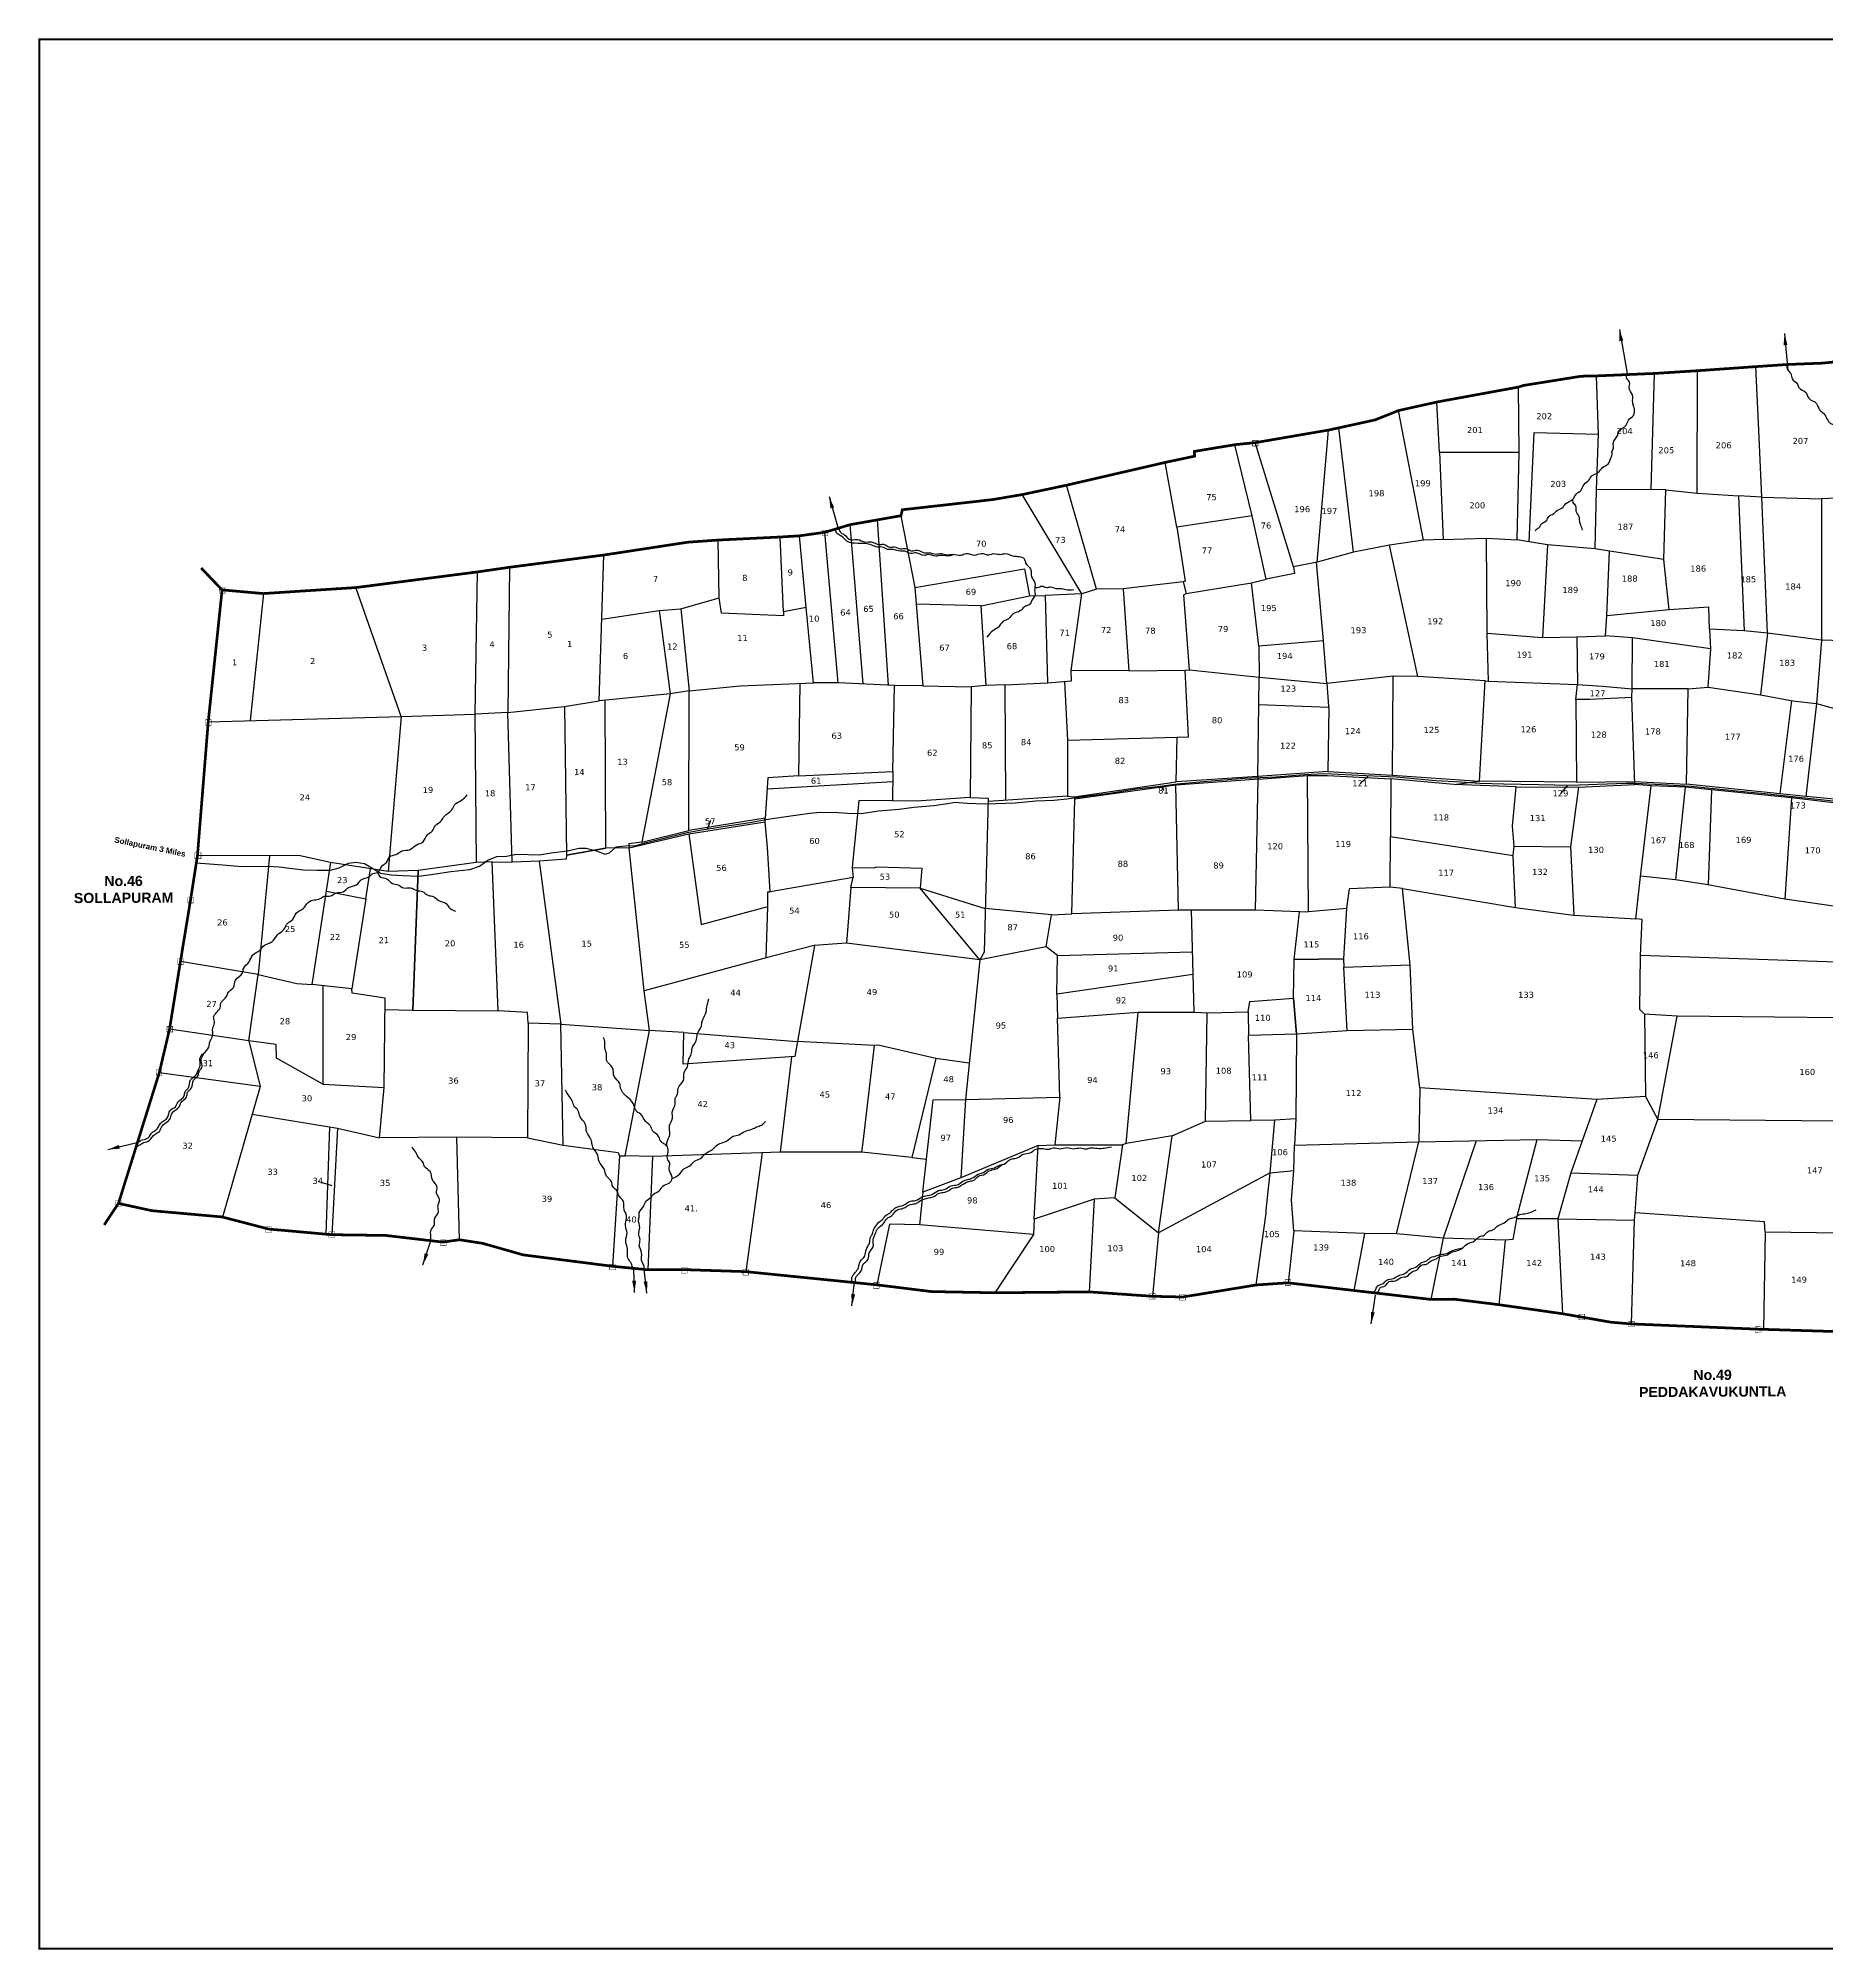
# Model space of a CAD drawing. Header units: inches. Extents: x 735322 to 750113, y 1636749 to 1642626.
# Drawn here: x 735322 to 740635, y 1636749 to 1642429 of the extents above; entities that cross this region are included whole.
import ezdxf
from ezdxf.enums import TextEntityAlignment as Align

# ---------------------------------------------------------------- set-up
doc = ezdxf.new("R2010")
doc.units = ezdxf.units.IN
doc.header["$MEASUREMENT"] = 0
doc.linetypes.add('ACAD_ISO02W100', pattern=[15, 12, -3])
for name, color, linetype in [('CART TRACK', 6, 'Continuous'), ('HILL', 247, 'Continuous'), ('PLOT', 7, 'Continuous'), ('PLOT NO', 7, 'Continuous'), ('STRUCTURE', 5, 'Continuous'), ('TANKS-STREAM', 4, 'Continuous'), ('VILLAGE BOUNDRY', 5, 'Continuous'), ('VILLAGE STONES', 240, 'Continuous')]:
    doc.layers.add(name, color=color, linetype=linetype)
doc.styles.get("Standard").update_dxf_attribs({"font": 'verdana_0.ttf'})
doc.dimstyles.get("Standard").update_dxf_attribs({"dimtxt": 0.18, "dimasz": 35, "dimexe": 0.18, "dimexo": 0.0625, "dimgap": 0.09, "dimtad": 0, "dimtih": 1, "dimtoh": 1, "dimdec": 4, "dimzin": 0, "dimdsep": 46, "dimtxsty": 'Standard', "dimcen": 0.0935, "dimadec": 0, "dimazin": 0, "dimtfac": 1, "dimtdec": 4, "dimtofl": 0, "dimtmove": 0, "dimatfit": 3, "dimfxl": 0, "dimtolj": 1, "dimtzin": 0, "dimarcsym": 0})

msp = doc.modelspace()

# ---------------------------------------------------------------- linework, layer by layer
at = {"layer": 'CART TRACK'}
msp.add_lwpolyline([(735791.2, 1639978.1), (735870.3, 1639972.8), (735926.8, 1639967.1), (736002.9, 1639968.9), (736037.4, 1639966.5), (736093.2, 1639959.6), (736109.1, 1639957.6), (736150.4, 1639956.5), (736190.1, 1639956.7), (736215.4, 1639963.9), (736242.9, 1639977.6), (736265.2, 1639980.4), (736290.9, 1639976.8), (736317.5, 1639960.6), (736338.8, 1639947.7), (736371.4, 1639943.1), (736404.8, 1639940.9), (736450.8, 1639939), (736489.1, 1639943.7), (736547.1, 1639952.4), (736603.6, 1639958.3), (736632, 1639969), (736657, 1639986.4), (736683.9, 1639996.9), (736712.5, 1639998.6), (736742.2, 1640003.8), (736809.5, 1640002.6), (736845.4, 1640008.6), (736894.2, 1640014.3), (736929, 1640021.8), (736949.8, 1640022.5), (736979.7, 1640013.9), (737005, 1640004.3), (737018.5, 1640007.8), (737038.7, 1640026.2), (737066.3, 1640028.7), (737096.9, 1640030.4), (737128.5, 1640038.7), (737229.4, 1640063.9), (737249.8, 1640068.4), (737293.1, 1640076.1), (737362.4, 1640087.8), (737435.2, 1640098.3), (737483.1, 1640107.1), (737536.8, 1640114.8), (737613.3, 1640125.8), (737644.3, 1640128.6), (737698.5, 1640128.3), (737739.9, 1640125.4), (737773.1, 1640126.5), (737817.7, 1640132.8), (737879, 1640138), (737922.3, 1640144.1), (737982.4, 1640149.2), (738022.6, 1640154.9), (738045.3, 1640159), (738081.5, 1640155.8), (738133, 1640154), (738166.7, 1640154.4), (738223.3, 1640156.8), (738284.8, 1640162.8), (738338.5, 1640164.7), (738376.9, 1640168.8), (738440.1, 1640177.7), (738504.1, 1640185.2), (738583.2, 1640198.1), (738646.1, 1640205.4), (738704.6, 1640213.3), (738806.2, 1640222.2), (738905.1, 1640229.6), (738997.9, 1640233.9), (739083, 1640241.4), (739143.9, 1640243.7), (739265.1, 1640238), (739355.2, 1640234.2), (739473, 1640223), (739548.1, 1640218.8), (739604.4, 1640215.1), (739674.5, 1640213.3), (739778.9, 1640211), (739872.2, 1640209.7), (739953.7, 1640212), (740039.1, 1640214.7), (740065.4, 1640215.2), (740162.7, 1640210.5), (740231.8, 1640206), (740366.4, 1640192.5), (740450.1, 1640184.3), (740578, 1640170.9), (740672.1, 1640160.9)], dxfattribs=at)
at = {"layer": 'PLOT'}
for points in [[(740054.4, 1638608.3), (740063.2, 1638916.5), (740065.2, 1638939.7), (740073.5, 1639049.9), (740132.8, 1639216.1), (740190.7, 1639522.6), (740092.8, 1639528.9), (740079.2, 1639542.2), (740081.4, 1639703.4), (740085.9, 1639810.1), (740067.1, 1639812.4), (740081.3, 1639938.2), (740113.3, 1640207.3), (740064.3, 1640210.8), (740055.5, 1640470), (740056.5, 1640495.2), (740057.2, 1640646.8), (739977.4, 1640652.5), (739981.1, 1640712.6), (739988.9, 1640904.2), (739946.8, 1640911.1), (739951, 1641086.8), (739957, 1641252.1), (739950.8, 1641425.3)], [(740113.3, 1641088.1), (740122.7, 1641432.6)], [(740249.9, 1641077.2), (740250.5, 1641440.8)], [(740442.2, 1641065.3), (740432.8, 1641263.6), (740423.5, 1641452.8)], [(739750.8, 1640932.7), (739715.4, 1640938.4), (739720.5, 1641197.9), (739719.1, 1641392.2)], [(739495.3, 1640939.5), (739436.3, 1640937.7), (739362.7, 1641322.4)], [(739720.5, 1641197.9), (739484.4, 1641197.9), (739476.3, 1641347.7)], [(739228.3, 1640901.8), (739120.4, 1640871.7), (739154.1, 1641264.3)], [(739436.3, 1640937.7), (739335.7, 1640922.4), (739228.3, 1640901.8), (739184.9, 1641270.9)], [(739946.8, 1640911.1), (739805.4, 1640923.2), (739750.8, 1640932.7), (739765, 1641257.3), (739957, 1641252.1)], [(739050.9, 1640857.7), (739053.3, 1640837.8), (738969.3, 1640821.6), (738928.2, 1641009.1), (738875.8, 1641220.8)], [(739120.4, 1640871.7), (739050.9, 1640857.7), (738936.4, 1641227)], [(739484.4, 1641197.9), (739495.3, 1640939.5), (739624.3, 1640942.8), (739715.4, 1640938.4)], [(738928.2, 1641009.1), (738704.1, 1640976.3), (738669, 1641168.2)], [(738465.1, 1640791.5), (738421.7, 1640778.1), (738244.3, 1641072.6)], [(738722.8, 1640813.8), (738544.8, 1640793), (738465.1, 1640791.5), (738376.7, 1641100.6)], [(740150.5, 1640879.6), (740156.3, 1641086.6), (740114.4, 1641088.1), (739951, 1641086.8)], [(740156.3, 1641086.6), (740249.9, 1641077.2), (740372.9, 1641068.9), (740389.6, 1640667.4)], [(740459.1, 1640660.4), (740442.2, 1641065.3), (740372.9, 1641068.9)], [(740442.2, 1641065.3), (740619.4, 1641060.1), (740619, 1640640.5)], [(740817.3, 1640634.6), (740823, 1640844), (740814.3, 1640848), (740816.9, 1641068.9), (740619.4, 1641060.1)], [(737884.5, 1641010), (737925.9, 1640796.3), (737949.5, 1640504.5), (738093.4, 1640501.7), (738090.5, 1640172.9), (738143.8, 1640170.3), (738131.5, 1639713.3), (738119, 1639690.5), (738076.5, 1639275.1), (738061.9, 1639042.5), (737949.1, 1638999.8), (737939.5, 1638902.6), (737850.5, 1638904.8), (737812.9, 1638724.5)], [(737698, 1640513.2), (737658.5, 1640960.7)], [(737772, 1640509.9), (737733.8, 1640983.4)], [(737847.5, 1640506.5), (737814.9, 1640997.6)], [(738704.1, 1640976.3), (738728.6, 1640815.7), (738722.8, 1640813.8), (738732, 1640778.8), (738926, 1640810.3), (738969.3, 1640821.6)], [(737166.1, 1640728.1), (737231, 1640732.7), (737344.9, 1640766), (737341, 1640937.5)], [(737535.2, 1640724.4), (737526.1, 1640946.6)], [(737602.9, 1640737), (737583.5, 1640950.2)], [(739619.8, 1640518.9), (739420.2, 1640531.9), (739335.7, 1640922.4)], [(739626.2, 1640660.9), (739624.3, 1640942.8)], [(739805.4, 1640923.2), (739789.9, 1640647.7), (739892.3, 1640650.4), (739977.4, 1640652.5)], [(740166.8, 1640730.7), (740150.5, 1640879.6), (739988.9, 1640904.2)], [(736400.2, 1640413.2), (736619.6, 1640420.3), (736626.7, 1640842.9)], [(736721.7, 1640856.7), (736716.8, 1640425.5), (736619.6, 1640420.3)], [(736716.8, 1640425.5), (736884.3, 1640442.7), (736988.1, 1640459.7), (737001.9, 1640893.1)], [(737925.9, 1640796.3), (738251.4, 1640851.8), (738266.2, 1640771.7)], [(739420.2, 1640531.9), (739346.2, 1640533.2), (739149.6, 1640510.9), (739140.1, 1640637.8), (739119.3, 1640871.4)], [(735826.6, 1640397.5), (736400.2, 1640413.2), (736265.4, 1640796.4)], [(738544.8, 1640793), (738560.9, 1640549.3), (738728.5, 1640551.3)], [(739140.1, 1640637.8), (738947.8, 1640621.9), (738926, 1640810.3)], [(735990.5, 1640778.6), (735951.3, 1640400.9)], [(736995.8, 1640702.9), (737166.1, 1640728.1), (737198.7, 1640481.1), (736988.1, 1640459.7)], [(737231, 1640732.7), (737255.3, 1640489.4), (737198.7, 1640481.1)], [(737255.3, 1640489.4), (737406.8, 1640504.4), (737624.7, 1640513.1), (737602.9, 1640737.2), (737535.2, 1640724.4), (737535.7, 1640712.6), (737351.5, 1640720.1), (737344.9, 1640766)], [(738122.4, 1640742.1), (737929.9, 1640746.6)], [(738137.6, 1640505.1), (738122.4, 1640742.1), (738266.2, 1640771.7), (738312.4, 1640773.3)], [(738421.7, 1640778.1), (738312.4, 1640773.3), (738319.8, 1640513.3), (738391.1, 1640519), (738390, 1640549.5)], [(738560.9, 1640549.3), (738390, 1640549.5), (738421.7, 1640778.1)], [(738741.5, 1640551.6), (738724.8, 1640774.8), (738732, 1640778.8)], [(740285.9, 1640672.7), (740284.4, 1640738.5), (740166.8, 1640730.7), (739981.1, 1640712.6)], [(740459.1, 1640660.4), (740389.6, 1640667.4), (740285.9, 1640672.7), (740289.2, 1640613.9), (740281.7, 1640500.2)], [(738947.8, 1640621.9), (738948.4, 1640530.6), (739149.6, 1640510.9), (739154.3, 1640443.8), (739155.5, 1640439.5), (739152.5, 1640249.8), (739344.2, 1640239.4), (739346.2, 1640533.2)], [(739630.1, 1640518.3), (739626.2, 1640660.9), (739789.9, 1640647.7)], [(739892.3, 1640650.4), (739894.2, 1640508.8), (739968, 1640503.8), (740056.5, 1640495.2)], [(740289.2, 1640613.9), (740057.2, 1640646.8)], [(740619, 1640640.5), (740459.1, 1640660.4), (740437.8, 1640477.4)], [(740807.2, 1640634), (740619, 1640640.5), (740603.9, 1640451.8)], [(737583.8, 1640511.5), (737580.1, 1640236.8), (737489.4, 1640231.2), (737480.6, 1640111.5), (737254.7, 1640074.1)], [(737860.7, 1640249.8), (737865.7, 1640505.7), (737698, 1640513.2), (737624.7, 1640513.1)], [(737949.5, 1640504.5), (737865.7, 1640505.7)], [(738196.2, 1640164.2), (738193.6, 1640507), (738136.7, 1640505.1), (738093.4, 1640501.7)], [(738193.6, 1640507), (738319.8, 1640513.3)], [(738370.5, 1640517.4), (738378.9, 1640342.7), (738704.9, 1640351.6)], [(738945, 1640234.6), (738701.8, 1640218.8), (738704.9, 1640351.6), (738736.7, 1640352.5), (738738.6, 1640352.5), (738728.5, 1640551.3), (738741.5, 1640551.6), (738948.4, 1640530.6)], [(738947.1, 1640449), (738948.4, 1640530.6)], [(739891, 1640218.4), (739603.2, 1640221.3), (739619.8, 1640518.9), (739630.1, 1640518.3), (739894.2, 1640508.8)], [(740055.5, 1640470), (739930.4, 1640463.3), (739889.6, 1640463.3), (739894.2, 1640508.8)], [(740223.3, 1640495.6), (740282.5, 1640500.2), (740437.8, 1640477.4), (740533.9, 1640460.1), (740603.9, 1640451.8), (740572.6, 1640176), (740496.7, 1640183.8), (740530.8, 1640460.6)], [(736885, 1640442.8), (736891, 1640000.9), (736889.6, 1639989.7), (736809.6, 1639983.1), (736729.4, 1639980.6)], [(737007.9, 1640021.7), (737007.9, 1640021.7), (737005.6, 1640461.5)], [(737198.7, 1640481.1), (737114.8, 1640040), (737076.4, 1640034.6), (737077.4, 1640023)], [(737114.8, 1640040), (737254.7, 1640074.1), (737255.3, 1640489.4)], [(738945, 1640234.6), (738947.1, 1640449), (739155.1, 1640440.9)], [(739889.6, 1640463.3), (739891, 1640218.4), (740064, 1640220)], [(740064, 1640220), (740217.8, 1640211.8), (740223.3, 1640495.6), (740056.5, 1640495.2)], [(740603.9, 1640451.8), (740792.6, 1640399.8), (741116.1, 1640445.1), (741200.5, 1640452.2), (741194.2, 1640281), (741258.1, 1640243.2), (741235.6, 1640186), (741114.5, 1640178.2), (740883.2, 1640147.3), (740783, 1640155.3), (740572.6, 1640176)], [(736400.2, 1640413.2), (736360.9, 1639952.4), (736189.9, 1639979.8), (736099.3, 1639999.4), (735794.6, 1640000)], [(736618.9, 1640420.3), (736622.6, 1639979.7), (736450.5, 1639955.8), (736360.9, 1639952.4)], [(736669.9, 1639981.6), (736729.4, 1639980.6), (736716.8, 1640425.5)], [(738378.9, 1640342.7), (738378.9, 1640176.4), (738398.9, 1640174.9), (738701.8, 1640218.8)], [(737487, 1640198.8), (737860.1, 1640220.1)], [(737580.1, 1640236.8), (737860.7, 1640249.8), (737858.9, 1640162.3), (737759.1, 1640164), (737739.6, 1639964.8), (737742.9, 1639935.3), (737496.3, 1639892.7)], [(738947.3, 1640227.2), (738701, 1640209), (738400.5, 1640167.6), (738398.9, 1640174.9)], [(739068.6, 1639832.5), (738937.4, 1639838.2), (738946, 1640227.1)], [(739152.5, 1640249.8), (738945, 1640234.6), (738946, 1640227.1), (739091.7, 1640237.5)], [(739095.1, 1639833.5), (739091.7, 1640237.5), (739152, 1640238.2), (739339.8, 1640227.7)], [(739527, 1640210.9), (739339.8, 1640227.7), (739339, 1640056.5), (739703.3, 1640000.1)], [(739344.2, 1640239.4), (739603.2, 1640221.3)], [(739712.5, 1640204.1), (739527, 1640210.9), (739603.2, 1640221.3)], [(738090.5, 1640172.9), (737930.7, 1640161.7), (737858.9, 1640162.3)], [(738378.9, 1640176.4), (738143.6, 1640160.7)], [(738708.5, 1639838.1), (738392.5, 1639826.9), (738400.5, 1640167.6)], [(738937.4, 1639838.2), (738708.5, 1639838.1), (738701, 1640209)], [(739706.3, 1640028), (739701.1, 1640087.8), (739712.5, 1640204.1), (739897, 1640202.8)], [(739897, 1640202.8), (739873.9, 1640026), (739883.4, 1639823.4), (740067.1, 1639812.4)], [(739897, 1640202.8), (740064.3, 1640210.8)], [(740214.2, 1640203), (740113.3, 1640207.3)], [(740292.4, 1640195.1), (740214.2, 1640203), (740184.9, 1639927.5)], [(740496.7, 1640183.8), (740217.8, 1640211.8)], [(740529.9, 1640171.3), (740292.4, 1640195.1), (740282.5, 1639913)], [(740697.4, 1640152.2), (740529.9, 1640171.3), (740509.8, 1639870.4)], [(737077.4, 1640023), (737254.5, 1640064.6), (737481.2, 1640100.2), (737480.6, 1640111.5)], [(737254.5, 1640064.6), (737290.9, 1639795.7), (737488.5, 1639848.4), (737489, 1639892), (737496.3, 1639892.7), (737487.7, 1640023.8), (737481.2, 1640100.2)], [(739374.6, 1639901.9), (739338, 1639905.9), (739339, 1640056.5)], [(736008.4, 1639999.6), (735974.8, 1639646.5), (735744, 1639684.8)], [(736874.2, 1639499), (736874.2, 1639499), (737137.1, 1639480), (737121.2, 1639598), (737077.4, 1640023), (737006.6, 1640021.7), (736891, 1640000.9)], [(736891, 1640000.9), (737007.9, 1640021.7)], [(739710.5, 1639846.1), (739703.3, 1640000.1), (739706.3, 1640028), (739873.9, 1640026)], [(735974.8, 1639646.5), (736089.9, 1639619.8), (736135.7, 1639616.5), (736190.8, 1639979.6)], [(736177.8, 1639894.1), (736294.4, 1639871.3), (736308.7, 1639960.7)], [(736351.6, 1639542.6), (736434.4, 1639540.4), (736450.5, 1639955.8)], [(736450.5, 1639955.8), (736434.4, 1639540.4), (736687.7, 1639538.3), (736669.9, 1639981.8), (736622.6, 1639979.7)], [(736809.6, 1639983.1), (736874.2, 1639499), (736776.7, 1639501.6), (736774.8, 1639533.7), (736687.7, 1639538.3)], [(737739.6, 1639964.8), (737804.1, 1639963.9), (737812.6, 1639966.4), (737946.1, 1639962.3), (737941.1, 1639902.8), (737736, 1639904.7), (737736, 1639904.7), (737742.8, 1639936.2)], [(741017.9, 1639825.4), (740847.6, 1639828.5), (740689.1, 1639844.3), (740509.8, 1639870.4), (740281.2, 1639913.3), (740184.9, 1639927.5), (740081.4, 1639939.2)], [(737736, 1639904.7), (737722.8, 1639739.9), (737626.8, 1639732.7), (737484.4, 1639696), (737488.5, 1639848.4)], [(738119, 1639690.5), (737941.1, 1639902.8), (738135, 1639842.9)], [(739338, 1639905.9), (739215.6, 1639901.5), (739207.9, 1639843.3), (739198.6, 1639692.9), (739200.5, 1639668.2), (739397.5, 1639675.1)], [(739426.2, 1639310.2), (739405.4, 1639483.4), (739397.5, 1639675.1), (739374.6, 1639901.9), (739710, 1639846.2), (739882.6, 1639823.2), (739883.4, 1639823.4)], [(736294.4, 1639871.3), (736252.9, 1639603.7), (736135.7, 1639616.5)], [(738331.3, 1639823.5), (738135, 1639842.9)], [(738349.1, 1639703), (738316.1, 1639729.3), (738331.3, 1639823.5), (738392.5, 1639826.9)], [(738746.1, 1639838.1), (738754.2, 1639535.1), (738797.6, 1639532.9), (738916.2, 1639535.4), (738920.9, 1639566.9), (739050.7, 1639576.8)], [(739198.6, 1639692.9), (739053, 1639690.9), (739068.6, 1639832.5), (739095.1, 1639833.5), (739209.1, 1639843.7)], [(737627.9, 1639732.8), (737568.7, 1639402.6), (737237.6, 1639380.6), (737239.5, 1639474.6), (737576.6, 1639447.1)], [(738119, 1639690.5), (737722.8, 1639739.9)], [(738316.1, 1639729.3), (738119, 1639690.5)], [(738347.5, 1639588.1), (738349.1, 1639703), (738749.5, 1639713.7)], [(741266.1, 1639660.7), (740897.6, 1639675.2), (740081.4, 1639703.4)], [(736166.7, 1639613.1), (736167.5, 1639320.8), (736029.9, 1639398.3), (736028.7, 1639439.1), (735947.2, 1639450), (735974.8, 1639646.5)], [(737484.4, 1639696), (737121.2, 1639598)], [(738751.2, 1639647), (738347.5, 1639588.1), (738349.2, 1639516.6), (738588.7, 1639534.5)], [(739209.8, 1639479.1), (739059.4, 1639469.4), (739050.7, 1639576.8), (739053, 1639690.9), (739198.6, 1639692.9)], [(739405.4, 1639483.4), (739209.8, 1639479.1), (739200.5, 1639668.2)], [(736167.5, 1639320.8), (736349.7, 1639311.1), (736351.8, 1639575.9), (736254.1, 1639590.7), (736252.9, 1639603.7)], [(738553.3, 1639144.1), (738588.7, 1639534.5), (738754.2, 1639535.1)], [(738789.4, 1639211), (738794.3, 1639533.1)], [(739050.7, 1639576.8), (739059.4, 1639469.4), (738917.9, 1639465.8), (738916.5, 1639535.4)], [(735947.2, 1639450), (735711.7, 1639484.4)], [(736776.7, 1639501.6), (736774.8, 1639161), (736564.2, 1639162.9), (736335.3, 1639161.7)], [(736881.1, 1639139.6), (736874.2, 1639499)], [(737048.4, 1639106.7), (737064.7, 1639108.2), (737137.1, 1639480)], [(737239.5, 1639474.6), (737137.1, 1639480)], [(738076.5, 1639275.1), (738356.9, 1639281.7), (738349.2, 1639516.6)], [(740092.8, 1639528.9), (740096.4, 1639284), (740132.8, 1639216.1)], [(741114.3, 1639234.7), (740964.1, 1639514.8), (740190.7, 1639522.6)], [(735947.2, 1639450), (735981.1, 1639313.6), (735681.2, 1639354.9)], [(738087.5, 1639383.1), (737987.8, 1639397), (737816.4, 1639436.6), (737806.1, 1639436), (737576.6, 1639447.1)], [(737916.4, 1639102.7), (737768.3, 1639118.7), (737772.1, 1639148.5), (737806.1, 1639436)], [(739057.6, 1639217.7), (738995, 1639213.4), (738923.6, 1639212.9), (738917, 1639465.7), (738917.9, 1639465.8)], [(739059.4, 1639469.4), (739057.6, 1639217.7), (739053.8, 1639139.8)], [(737768.3, 1639118.7), (737526.6, 1639118.6), (737560, 1639402)], [(737987.8, 1639397), (737916.4, 1639102.7), (737960, 1639097.5), (737979.8, 1639273.9), (738076.5, 1639275.1)], [(735981.1, 1639313.6), (735868.5, 1638926)], [(736210.8, 1639189.9), (736335.3, 1639161.7), (736349.7, 1639311.1)], [(739951.8, 1639275.6), (739426.2, 1639310.2), (739423.3, 1639149.3), (739774.5, 1639156.5)], [(738356.9, 1639281.7), (738342, 1639140.2)], [(740096.4, 1639284), (739951.8, 1639275.6), (739874.4, 1639057.3), (740073.5, 1639049.9)], [(735957.1, 1639231.2), (736187.2, 1639194.4), (736176, 1638876)], [(736187.2, 1639194.4), (736210.8, 1639189.9), (736193.3, 1638873.5)], [(738649.7, 1638879.1), (738689.8, 1639167.2), (738789.4, 1639211), (738923.6, 1639212.9)], [(738981.1, 1639057.1), (738995, 1639213.4)], [(741114.3, 1639234.7), (740897.1, 1639245.3), (740666.7, 1639210.8), (740132.8, 1639216.1)], [(736564.2, 1639162.9), (736572.3, 1638858.5)], [(736774.8, 1639161), (736881.1, 1639139.6), (737044, 1639117.4), (737048.4, 1639106.7), (737028, 1638779.6)], [(738292.3, 1639138.2), (738061.9, 1639042.5)], [(738280.5, 1638919.8), (738292.3, 1639138.2), (738342, 1639140.2), (738542.4, 1639140.3)], [(738689.8, 1639167.2), (738553.3, 1639144.1), (738542.4, 1639140.3), (738519.9, 1638983.4), (738649.7, 1638879.1)], [(739051.3, 1638885.1), (739044.6, 1638976.7), (739051.6, 1639064.7), (739053.8, 1639139.8), (739423.3, 1639149.3)], [(739593.4, 1639152.8), (739494.9, 1638863.2), (739356.5, 1638876.3), (739423.3, 1639149.3)], [(739712.8, 1638921.1), (739774.5, 1639156.5), (739908.1, 1639152.4)], [(737526.6, 1639118.6), (737146.9, 1639106.2), (737064.7, 1639108.2), (737048.4, 1639106.7)], [(737133.6, 1638769.2), (737147.8, 1639106.2)], [(737471.8, 1639116.8), (737423.3, 1638763.7)], [(737949.1, 1638999.8), (737960.7, 1639097.4)], [(738981.1, 1639057.1), (738649.7, 1638879.1), (738631.5, 1638690.5)], [(738939.7, 1638724.1), (738969.8, 1638937.6), (738969.1, 1638946.8), (738981.1, 1639057.1), (739051.6, 1639064.7)], [(739874.4, 1639057.3), (739835.9, 1638920.9), (740063.2, 1638916.5)], [(738458.4, 1638979.5), (738280.5, 1638919.8), (738278, 1638874.5), (738163.6, 1638700.9)], [(738519.9, 1638983.4), (738458.4, 1638979.5), (738443.7, 1638703.6)], [(739835.9, 1638920.9), (739712.8, 1638921.1), (739702.1, 1638858.9), (739679.6, 1638857), (739660.5, 1638665.5)], [(739835.9, 1638920.9), (739849.3, 1638638.7)], [(740451.7, 1638880.7), (740449.4, 1638912.1), (740065.1, 1638938.6)], [(738278, 1638874.5), (737939.5, 1638902.6)], [(739261.7, 1638877.2), (739051.3, 1638885.1), (739034.4, 1638730.5)], [(739356.5, 1638876.3), (739261.7, 1638877.2), (739229.8, 1638707.7)], [(739679.6, 1638857), (739494.9, 1638863.2), (739458.3, 1638681.2)], [(740995.7, 1638843.7), (740680.7, 1638867.8), (740680.9, 1638878), (740451.7, 1638880.7), (740446.5, 1638592.2)]]:
    msp.add_lwpolyline(points, dxfattribs=at)
at = {"layer": 'PLOT NO'}
for points in [[(739271.5, 1640234.6), (739248.2, 1640214.1)], [(738660.2, 1640208.4), (738664.8, 1640193.5)], [(739863.5, 1640207.1), (739843.8, 1640184.8)], [(737318.7, 1640103.9), (737308.6, 1640077.6)], [(736152.4, 1639032.2), (736193.6, 1639020.1)]]:
    msp.add_lwpolyline(points, dxfattribs=at)
at = {"layer": 'STRUCTURE', "color": 5, "const_width": 5.82}
msp.add_lwpolyline([(735324.5, 1642425.8), (750031.3, 1642425.8), (750031.3, 1636751.6), (735324.5, 1636751.6)], close=True, dxfattribs=at)
at = {"layer": 'TANKS-STREAM'}
for points in [[(739768.4, 1640965.4), (739775.4, 1640971.5), (739779.6, 1640974.2), (739787.9, 1640986.8), (739801.7, 1640995.2), (739808.8, 1641007.8), (739823.9, 1641016.2), (739831.2, 1641023.7), (739848.1, 1641032.5), (739859.3, 1641045.7), (739879.9, 1641058.7), (739891.3, 1641075), (739904.9, 1641085.7), (739913.6, 1641102.7), (739928.5, 1641116.3), (739937.3, 1641129.1), (739954.8, 1641137.8), (739968.7, 1641153.2), (739985.5, 1641163.5), (739994.3, 1641184.2), (739997.3, 1641191.8), (739996.7, 1641199.1), (740001, 1641211), (740000.6, 1641224.7), (740013.6, 1641249.6), (740016.2, 1641261.3), (740039.2, 1641279.3), (740045.6, 1641293.8), (740060.2, 1641307.8), (740063.1, 1641328), (740058.1, 1641347), (740057.3, 1641368.6), (740047.5, 1641390), (740048.9, 1641405.8), (740041, 1641417.6), (740038.8, 1641429.2)], [(740516.2, 1641459.6), (740516.9, 1641446.9), (740527.5, 1641432), (740531.9, 1641416.8), (740547.7, 1641400.9), (740552.5, 1641389.4), (740571.6, 1641377.3), (740581.6, 1641359), (740603.8, 1641343.7), (740613.3, 1641324.9), (740625.3, 1641314.2), (740646.1, 1641284.3), (740657.9, 1641279.1), (740670.8, 1641270.2), (740693.3, 1641270.2), (740720.2, 1641265.7), (740740.7, 1641270.7), (740761.8, 1641265.4), (740782.3, 1641273.3), (740800.2, 1641272.7), (740816.9, 1641272.2), (740838.7, 1641261.5), (740848.3, 1641238.2), (740862.3, 1641224), (740870.5, 1641201.2), (740877.8, 1641190.2), (740868.2, 1641164.7), (740869.4, 1641144), (740864.8, 1641132.9), (740863.5, 1641123.7), (740861, 1641114.4), (740857.5, 1641104.8)], [(739879.4, 1641058.3), (739880, 1641050.5), (739888, 1641039.3), (739889.5, 1641023), (739897.9, 1641008), (739899.8, 1640993.1), (739903.2, 1640982.5), (739907.9, 1640966.9)], [(738041.7, 1640895), (738030.5, 1640890.5), (738002, 1640892.1), (737988.3, 1640889.8), (737964, 1640894.3), (737953.4, 1640892.1), (737929.4, 1640899.4), (737913.6, 1640898), (737896.1, 1640904.1), (737883, 1640904.1), (737861.2, 1640909.6), (737844.6, 1640909.6), (737828.3, 1640916.6), (737813.5, 1640916.8), (737798.4, 1640922.1), (737756, 1640927.8), (737724.9, 1640933.6), (737713, 1640944.8), (737698.5, 1640954.2), (737692.9, 1640959.5), (737689.7, 1640970.1)], [(737699.6, 1640973.1), (737706.6, 1640958.9), (737717.1, 1640953.5), (737730.3, 1640940), (737755.2, 1640939.2), (737777.4, 1640931.8), (737796.1, 1640932.3), (737819.8, 1640924.4), (737832.1, 1640925), (737853.1, 1640916.1), (737864.1, 1640917.3), (737882.7, 1640911.7), (737898.7, 1640912.5), (737916.2, 1640905.6), (737933.2, 1640907.8), (737951.3, 1640900.5), (737967.1, 1640900), (737988.7, 1640896.1), (738005, 1640897.6), (738020.7, 1640894), (738038.2, 1640895.3), (738063.1, 1640892.9), (738077.8, 1640897.9), (738103.3, 1640892.9), (738122.9, 1640897.8), (738145.5, 1640893.5), (738160.5, 1640897.2), (738181.2, 1640895), (738192.8, 1640897.6), (738219.8, 1640889.9), (738235.7, 1640888.8), (738251.9, 1640879.9), (738254.9, 1640868.7), (738269.4, 1640851.4), (738272.7, 1640828.2), (738281.9, 1640810.8), (738281.6, 1640787.6), (738282.1, 1640772.3), (738274, 1640760.2), (738268.9, 1640748.2), (738250, 1640738.4), (738238.9, 1640727), (738218.4, 1640719.1), (738203.8, 1640703.5), (738187.5, 1640695.5), (738173.8, 1640678.7), (738157.9, 1640668.5), (738139.6, 1640648.7)], [(738282.2, 1640798.1), (738290.3, 1640796.3), (738303.4, 1640800.9), (738316.5, 1640796.4), (738328.9, 1640798.4), (738345.3, 1640793.7), (738359, 1640793.9), (738373.1, 1640790.3), (738397.7, 1640790.3)], [(735617, 1639146.7), (735631.6, 1639155.6), (735647.7, 1639160.9), (735661, 1639178.4), (735672, 1639184.7), (735684.5, 1639204), (735705.9, 1639222), (735713.1, 1639242.4), (735728.9, 1639253.6), (735737.9, 1639269), (735755.2, 1639286.2), (735758.1, 1639298.3), (735768.4, 1639310.5), (735774.1, 1639333.2), (735792.2, 1639349.9), (735795.9, 1639359.8), (735802.9, 1639375.9), (735801.7, 1639397.3), (735812.5, 1639411.8), (735828.3, 1639431), (735832, 1639448.1), (735839.7, 1639465.1), (735840.1, 1639486.7), (735845.3, 1639502.6), (735842.7, 1639519.5), (735861.7, 1639547.8), (735865.4, 1639564.2), (735880.7, 1639580.9), (735886.4, 1639593.8), (735901.2, 1639607.8), (735907.9, 1639630), (735928.2, 1639651.8), (735931.9, 1639665.9), (735947.9, 1639684.1), (735957.9, 1639704.1), (735980.8, 1639719.1), (735989.8, 1639730.9), (736016.7, 1639744.4), (736032, 1639764.4), (736050.5, 1639778.9), (736062.8, 1639799.4), (736077.1, 1639809.3), (736088.3, 1639828.5), (736109.9, 1639844), (736119.7, 1639856.6), (736136.8, 1639868), (736154.7, 1639870.1), (736171.2, 1639879), (736190.4, 1639879.9), (736205.5, 1639888.8), (736227.6, 1639892.2), (736242.9, 1639905.1), (736267.1, 1639913.3), (736280.9, 1639927.5), (736305.3, 1639937.7), (736313, 1639944.5), (736329.1, 1639950.2), (736335.9, 1639956.2), (736342.9, 1639969.6), (736354.9, 1639978.5), (736364.4, 1639996.5), (736385.1, 1640003.6), (736401.9, 1640013.8), (736424.6, 1640017.4), (736443.9, 1640031.1), (736465, 1640040.8), (736477.5, 1640061.8), (736492.1, 1640073), (736501.8, 1640089.6), (736519.4, 1640103.9), (736528.1, 1640117.3), (736549.5, 1640134.7), (736558.2, 1640150.4), (736578.3, 1640164.1), (736596.3, 1640180.1)], [(736329, 1639950.1), (736339, 1639936.1), (736356.7, 1639931.2), (736373.9, 1639917.4), (736391.1, 1639912.9), (736407.2, 1639903.9), (736427.1, 1639904.3), (736446.8, 1639896.1), (736462.5, 1639893.4), (736479.9, 1639881.9), (736495.3, 1639878.4), (736509.5, 1639867.2), (736533, 1639857.2), (736541.1, 1639847.2), (736561.6, 1639834.7)], [(737189.8, 1639135.5), (737189.3, 1639146.9), (737197.5, 1639170.4), (737197.1, 1639197.8), (737205.6, 1639219.3), (737205, 1639237.7), (737213.9, 1639262.4), (737214.1, 1639278.8), (737219.1, 1639287.4), (737222.7, 1639308.6), (737238, 1639331.9), (737240.7, 1639355.8), (737250.1, 1639372.7), (737254.3, 1639395.9), (737261.5, 1639409.6), (737264, 1639427.5), (737276, 1639449.5), (737280.4, 1639471.3), (737291.6, 1639492.9), (737293.8, 1639507.3), (737303.8, 1639529.5), (737308, 1639549.2), (737313.6, 1639573.9)], [(737121.4, 1638770.4), (737121.6, 1638777.6), (737113.7, 1638797.7), (737114.1, 1638819.6), (737107.2, 1638840.5), (737109.4, 1638858.7), (737105.5, 1638874.5), (737108.7, 1638895.2), (737105, 1638917.9), (737107, 1638927.7), (737107.2, 1638939.6), (737120.2, 1638957.8), (737127.2, 1638973.2), (737142.7, 1638985.4), (737149.5, 1638994), (737166.6, 1639003.6), (737176.6, 1639017.5), (737195.5, 1639026.7), (737205.2, 1639040.6), (737204.2, 1639047.7), (737195.8, 1639068), (737197.4, 1639086.9), (737190.8, 1639099.5), (737193.2, 1639125.7), (737184.8, 1639141.1), (737175.7, 1639146.6), (737170.1, 1639152.1), (737163.5, 1639167.7), (737147.8, 1639180.9), (737139.1, 1639198), (737122.4, 1639214.3), (737111.8, 1639231.9), (737100.4, 1639238.9), (737092.9, 1639253.1), (737089.2, 1639263.6), (737068.1, 1639285.1), (737052.4, 1639306.7), (737048.5, 1639323.6), (737032.8, 1639343.4), (737027.6, 1639369.6), (737009.9, 1639392.4), (737009.5, 1639412.8), (737005.9, 1639423.4), (737004.8, 1639443.6), (737001.2, 1639459.7)], [(735634.4, 1639147.2), (735652, 1639154.1), (735668.8, 1639172.6), (735681.4, 1639180.3), (735690.6, 1639197.4), (735705.9, 1639209.6), (735714.4, 1639220.2), (735719.4, 1639234.9), (735741.2, 1639254.9), (735745.2, 1639265.5), (735761.8, 1639282.2), (735765.5, 1639296.9), (735777, 1639309.5), (735782.4, 1639332.2), (735796.7, 1639346.9), (735799.4, 1639358.5), (735807.2, 1639369.4), (735805.8, 1639394.3), (735813, 1639410.2), (735814.1, 1639413.2)], [(737087.1, 1638773.8), (737084, 1638786.7), (737074.6, 1638801), (737071.4, 1638835.1), (737066.8, 1638857.2), (737071, 1638878.1), (737065.8, 1638900.8), (737069.2, 1638930), (737062, 1638948.2), (737059.9, 1638972.3), (737045.2, 1638991.7), (737041.9, 1639002), (737028.4, 1639016.3), (737024.1, 1639030.9), (737010.1, 1639047.2), (737002.7, 1639068.8), (736987.5, 1639091.2), (736984.1, 1639109), (736972.9, 1639127.1), (736967.1, 1639141.5), (736964.5, 1639155.1), (736951, 1639178.4), (736946.3, 1639203.3), (736931.4, 1639224.2), (736926, 1639241.6), (736914.1, 1639254.8), (736908.4, 1639269.9), (736902.3, 1639279.7), (736887.6, 1639302.8)], [(737205.2, 1639040.1), (737227.8, 1639054.6), (737239.3, 1639069), (737255.7, 1639076.9), (737271, 1639091.9), (737288.6, 1639100), (737303.1, 1639114.2), (737325.2, 1639127.7), (737340.5, 1639141.9), (737366.4, 1639151.8), (737385.8, 1639166.3), (737403.4, 1639170.7), (737420.2, 1639180.3), (737441.6, 1639187), (737456.4, 1639193.9), (737469.8, 1639199), (737481.6, 1639209.6)], [(736485.3, 1638856), (736487.9, 1638863.6), (736487.5, 1638885), (736498.3, 1638902.9), (736500, 1638922.3), (736510.4, 1638941.3), (736509.1, 1638956.2), (736513.3, 1638979.1), (736505.1, 1638996.5), (736506, 1639017.4), (736493.6, 1639034.7), (736485.6, 1639061.1), (736470.2, 1639074.7), (736464.3, 1639089), (736452.9, 1639100.5), (736443.3, 1639119.1), (736431.1, 1639133.7)], [(737738.5, 1638731.9), (737739, 1638746.5), (737758, 1638775.3), (737763.2, 1638793.5), (737776.9, 1638810.4), (737780.9, 1638828.6), (737790.6, 1638847.8), (737794.3, 1638865.7), (737798.5, 1638873.8), (737802.5, 1638886.9), (737808.7, 1638897.5), (737821.3, 1638913), (737831.1, 1638920.1), (737836.8, 1638928.4), (737851.4, 1638937.6), (737859.7, 1638946.4), (737869.2, 1638954), (737892.3, 1638961.5), (737912.9, 1638973.2), (737928.1, 1638975), (737947.7, 1638986), (737976.3, 1638993.2), (737995.7, 1639004.6), (738013.1, 1639007.5), (738033.9, 1639019.1), (738052.1, 1639022), (738067.9, 1639032.2), (738083.5, 1639037.5), (738093.5, 1639040.4), (738113.6, 1639053.1), (738129.7, 1639058.7), (738144.3, 1639068.1), (738161.9, 1639072.2), (738184, 1639082.4), (738191.1, 1639083.5), (738206.4, 1639096.1), (738230.1, 1639101.8), (738247.9, 1639112.7), (738268, 1639116.9), (738283.4, 1639126.8), (738307.3, 1639129.2), (738321.4, 1639127.2), (738338, 1639131.6), (738357.2, 1639128.7), (738377.3, 1639132.3), (738397.3, 1639128.9), (738417.4, 1639131.2), (738434.3, 1639128.6), (738446.4, 1639131.4), (738467.3, 1639130.2), (738509.6, 1639134.7)], [(737750.1, 1638730.8), (737749.6, 1638744.3), (737766.6, 1638765.8), (737772.5, 1638785.5), (737786.6, 1638800.9), (737790.2, 1638819.1), (737801.5, 1638837), (737801.9, 1638858.4), (737808.8, 1638877.9), (737816.6, 1638892.8), (737832.9, 1638906.7), (737843.1, 1638921.9), (737856.2, 1638930), (737874.5, 1638947.8), (737891.4, 1638951.9), (737913, 1638963.6), (737930.4, 1638966.7), (737946.8, 1638977.2), (737959.5, 1638980.7), (737966.6, 1638983.5), (737979.7, 1638985.6), (737997.5, 1638997), (738015.1, 1638999.4), (738037.2, 1639011.4), (738054.6, 1639015.2), (738069.4, 1639024.1), (738090.1, 1639032.5), (738102.1, 1639035.9), (738114.4, 1639047), (738134.5, 1639053.9), (738145.6, 1639062.8), (738164.7, 1639068), (738184.7, 1639082.5)], [(739298.4, 1638699.8), (739302.6, 1638704.6), (739307.1, 1638714.9), (739322.7, 1638721.8), (739335, 1638734.2), (739353.4, 1638736.3), (739369.2, 1638746), (739388.6, 1638750.1), (739402.6, 1638763.6), (739417.7, 1638769.2), (739430.5, 1638782.6), (739446.1, 1638786.2), (739459.7, 1638796.1), (739475.2, 1638802.2), (739483.8, 1638808.2), (739504.2, 1638812.5), (739518.7, 1638820.3), (739537.4, 1638826.2), (739553.5, 1638834.4), (739570.8, 1638848.3), (739584.4, 1638852.4), (739593.6, 1638859.9), (739603.2, 1638867.7), (739616.8, 1638872), (739628.6, 1638883.4), (739642.6, 1638887.5), (739658.7, 1638900.7), (739676.8, 1638908.6), (739691.4, 1638920.5), (739706, 1638924.6), (739715, 1638929.3), (739723.1, 1638933.3), (739742.2, 1638936.2), (739771.1, 1638947.6)], [(739285.7, 1638701.2), (739293.8, 1638708.6), (739299.3, 1638720.7), (739316.6, 1638728.3), (739327.4, 1638738.2), (739347.5, 1638743.1), (739364.4, 1638753), (739381.5, 1638758.2), (739396.8, 1638771.1), (739413.6, 1638777), (739431, 1638790.4), (739446.3, 1638796.3), (739456.8, 1638804.7), (739480.2, 1638812.3), (739486.3, 1638814.6), (739501.1, 1638816.5), (739518.7, 1638824.4), (739553.5, 1638834.4)]]:
    msp.add_spline(points, degree=3, dxfattribs=at)
at = {"layer": 'TANKS-STREAM', "start_tangent": (0.992308, 0.123793)}
msp.add_spline([(735612.2, 1639134), (735634.4, 1639147.2)], degree=3, dxfattribs=at)
at = {"layer": 'VILLAGE BOUNDRY', "color": 5, "linetype": 'ACAD_ISO02W100', "ltscale": 2, "const_width": 8}
for points in [[(735559.9, 1638966.5), (735681.2, 1639354.9), (735711.7, 1639484.4), (735744, 1639684.8), (735774.1, 1639868.5), (735794.6, 1640000), (735826.6, 1640397.5), (735867.8, 1640789.4), (735990.5, 1640778.6), (736265.4, 1640796.4), (736626.7, 1640842.9), (736721.7, 1640856.7), (737001.9, 1640893.1), (737250.7, 1640931.1), (737341.8, 1640937.6), (737526.1, 1640946.6), (737582.8, 1640950.1), (737658.5, 1640960.7), (737733.8, 1640983.4), (737814.9, 1640997.6), (737884.5, 1641010), (737888.6, 1641027.6), (738156.2, 1641057.7), (738244.3, 1641072.6), (738376.7, 1641100.6), (738670.4, 1641168.5), (738756.6, 1641186.8), (738756.3, 1641201), (738877.6, 1641221.1), (738938.3, 1641227.2), (739154.1, 1641264.3), (739184.9, 1641270.9), (739292.6, 1641294.5), (739362.7, 1641322.4), (739476.3, 1641347.7), (739719.1, 1641392.2), (739733.5, 1641396.9), (739905.2, 1641424.4), (739950.2, 1641425.3), (740123.9, 1641432.7), (740251.5, 1641440.8), (740425.8, 1641453), (740515.3, 1641459.1), (740622, 1641463.3), (740780.4, 1641479.1)], [(740984, 1638575.9), (740431.1, 1638592.7), (740054.4, 1638608.3), (739992.6, 1638613.6), (739848.1, 1638638.9), (739658, 1638665.9), (739527.7, 1638681.9), (739458.3, 1638681.2), (739033.9, 1638730.5), (738939.7, 1638724.1), (738721.3, 1638688.3), (738631.5, 1638690.5), (738443.7, 1638703.6), (738163.6, 1638700.9), (737974.6, 1638704.5), (737812.9, 1638724.5), (737423.3, 1638763.7), (737240.5, 1638769.7), (737133.6, 1638769.2), (737027, 1638779.7), (736762.1, 1638813.5), (736641.5, 1638847.9), (736572.3, 1638858.5), (736524.5, 1638851.4), (736353.3, 1638871.3), (736193.8, 1638873.5), (736006.5, 1638890.2), (735867.5, 1638926.3), (735659.3, 1638944.8), (735559.9, 1638966.5)]]:
    msp.add_lwpolyline(points, dxfattribs=at)
at = {"layer": 'VILLAGE BOUNDRY', "linetype": 'ACAD_ISO02W100', "ltscale": 2, "const_width": 8}
for points in [[(735867.8, 1640789.4), (735805.6, 1640854.5)], [(735559.9, 1638966.5), (735517.5, 1638902.5)]]:
    msp.add_lwpolyline(points, dxfattribs=at)
at = {"layer": 'VILLAGE STONES'}
for points, const_width in [([(738928.2, 1641233.7), (738945, 1641233.8), (738945.1, 1641217), (738928.3, 1641216.9)], 1.34), ([(737650.5, 1640966.8), (737667.3, 1640966.9), (737667.3, 1640950.1), (737650.5, 1640950)], 1.34), ([(735859.7, 1640795.6), (735876.5, 1640795.6), (735876.6, 1640778.8), (735859.8, 1640778.8)], 1.34), ([(735818.5, 1640403.7), (735835.3, 1640403.8), (735835.4, 1640387), (735818.6, 1640386.9)], 1.34), ([(735786.6, 1640009), (735804.9, 1640009), (735805, 1639990.8), (735786.7, 1639990.7)], 1.46), ([(735766.2, 1639875.6), (735783, 1639875.7), (735783.1, 1639858.9), (735766.3, 1639858.8)], 1.46), ([(735736.4, 1639693.5), (735753.2, 1639693.5), (735753.2, 1639676.7), (735736.4, 1639676.7)], 1.34), ([(735704, 1639492.6), (735720.8, 1639492.7), (735720.8, 1639475.9), (735704, 1639475.8)], 1.34), ([(735672.2, 1639363.1), (735689, 1639363.2), (735689.1, 1639346.4), (735672.3, 1639346.3)], 1.34), ([(735551.3, 1638973.9), (735568.1, 1638974), (735568.2, 1638957.2), (735551.4, 1638957.1)], 1.34), ([(735997.6, 1638896.6), (736014.4, 1638896.7), (736014.5, 1638879.9), (735997.7, 1638879.8)], 1.34), ([(736184.8, 1638882.1), (736201.6, 1638882.2), (736201.7, 1638865.4), (736184.9, 1638865.3)], 1.34), ([(736516.4, 1638857.6), (736533.2, 1638857.7), (736533.3, 1638840.9), (736516.5, 1638840.8)], 1.34), ([(737018.9, 1638785.9), (737035.7, 1638786), (737035.8, 1638769.2), (737019, 1638769.1)], 1.34), ([(737232.4, 1638775.9), (737249.2, 1638776), (737249.3, 1638759.2), (737232.5, 1638759.1)], 1.34), ([(737415.2, 1638769.8), (737432, 1638769.9), (737432.1, 1638753.1), (737415.3, 1638753)], 1.34), ([(739025.7, 1638739.7), (739042.5, 1638739.8), (739042.5, 1638723), (739025.7, 1638722.9)], 1.34), ([(738623, 1638699), (738639.8, 1638699.1), (738639.9, 1638682.3), (738623.1, 1638682.2)], 1.34), ([(738712.4, 1638695.7), (738729.2, 1638695.8), (738729.3, 1638679), (738712.5, 1638678.9)], 1.34), ([(739898.6, 1638637), (739915.4, 1638637.1), (739915.5, 1638620.3), (739898.7, 1638620.2)], 1.34), ([(740046.6, 1638616.2), (740063.4, 1638616.2), (740063.5, 1638599.4), (740046.7, 1638599.4)], 1.34), ([(740423, 1638600.3), (740439.7, 1638600.4), (740439.8, 1638583.6), (740423, 1638583.5)], 1.34)]:
    msp.add_lwpolyline(points, close=True, dxfattribs=dict(at, const_width=const_width))
at = {"layer": 'VILLAGE STONES', "color": 5, "const_width": 1.34}
msp.add_lwpolyline([(737802.8, 1638730.8), (737819.6, 1638730.9), (737819.7, 1638714.1), (737802.9, 1638714)], close=True, dxfattribs=at)

# ---------------------------------------------------------------- texts
at = {"layer": 'CART TRACK', "color": 0, "insert": (735655.5, 1640034.3), "char_height": 17, "width": 410.13, "attachment_point": 2, "rotation": 348.3634}
msp.add_mtext('\\A1;{\\fArial|b1|i0|c0|p34;Sollapuram 3 Miles}', dxfattribs=at)
at = {"layer": 'HILL', "color": 5, "insert": (737594.7, 1641026.6), "char_height": 0.18, "attachment_point": 9}
msp.add_mtext('\\A1;', dxfattribs=at)
at = {"layer": 'PLOT NO'}
for s, p in [('202', (739795.4, 1641305.6)), ('201', (739589.3, 1641264.5)), ('204', (740034.6, 1641261.5)), ('207', (740556.6, 1641232.2)), ('205', (740158.1, 1641204.5)), ('206', (740328.5, 1641219.3)), ('75', (738807.2, 1641065)), ('198', (739297.2, 1641076.7)), ('199', (739434.8, 1641106.4)), ('203', (739837, 1641104.4)), ('196', (739076.4, 1641029.5)), ('197', (739157.4, 1641024.1)), ('200', (739596.5, 1641040.6)), ('74', (738535.4, 1640969.6)), ('76', (738968.8, 1640980.8)), ('187', (740036.7, 1640977.2)), ('70', (738122.7, 1640926.6)), ('73', (738358, 1640937.9)), ('77', (738793.6, 1640906.5)), ('9', (737555.6, 1640841.4)), ('186', (740252.8, 1640853)), ('7', (737155.5, 1640821.9)), ('8', (737420.6, 1640825.2)), ('69', (738092.3, 1640783.8)), ('190', (739703.2, 1640809.6)), ('189', (739872.8, 1640789.4)), ('188', (740049.4, 1640823.2)), ('185', (740401.5, 1640821)), ('184', (740534.8, 1640799.6)), ('64', (737719.6, 1640722.4)), ('65', (737788.2, 1640733.1)), ('195', (738977.2, 1640735.4)), ('10', (737626.6, 1640704.1)), ('66', (737877.2, 1640711.2)), ('71', (738370.7, 1640662)), ('72', (738494, 1640670.4)), ('78', (738625.2, 1640668.3)), ('79', (738841.3, 1640673.3)), ('193', (739243.6, 1640669.7)), ('192', (739471.6, 1640696.3)), ('180', (740134.1, 1640690.8)), ('3', (736469.3, 1640617.7)), ('4', (736669.7, 1640627.4)), ('5', (736841.4, 1640656.7)), ('1', (736900.3, 1640628.6)), ('12', (737205.3, 1640621.2)), ('11', (737413.8, 1640646.6)), ('67', (738013.8, 1640617.8)), ('68', (738214.2, 1640622.3)), ('1', (735905, 1640573.9)), ('2', (736137, 1640577.9)), ('6', (737066.3, 1640593.2)), ('194', (739024.5, 1640593.2)), ('191', (739736.9, 1640597)), ('179', (739951.9, 1640591.8)), ('181', (740144.5, 1640569.3)), ('182', (740361.3, 1640594.7)), ('183', (740517.1, 1640572.8)), ('123', (739035, 1640496.2)), ('83', (738546.3, 1640462)), ('127', (739953.8, 1640482.3)), ('80', (738823.6, 1640402.3)), ('126', (739748.5, 1640375.2)), ('59', (737404.8, 1640321.6)), ('63', (737693.7, 1640356.1)), ('85', (738140.7, 1640327.5)), ('84', (738256.4, 1640337)), ('122', (739034.1, 1640326.3)), ('124', (739226.9, 1640369.8)), ('125', (739460.4, 1640373.5)), ('128', (739957.6, 1640359.5)), ('178', (740118.1, 1640368.8)), ('177', (740355.4, 1640353.1)), ('13', (737057.4, 1640278.6)), ('62', (737977.6, 1640305.5)), ('82', (738535.3, 1640281.6)), ('176', (740543.5, 1640287.9)), ('14', (736928.9, 1640248)), ('58', (737189.4, 1640218.3)), ('61', (737632.5, 1640222.4)), ('121', (739248.8, 1640214.7)), ('24', (736113.6, 1640172.8)), ('19', (736479.3, 1640195.1)), ('18', (736663.9, 1640185.2)), ('17', (736783.8, 1640203.1)), ('81', (738664.2, 1640193.4)), ('129', (739843.6, 1640185.1)), ('173', (740548.8, 1640148.9)), ('57', (737317.8, 1640102.1)), ('118', (739489.1, 1640113.4)), ('131', (739775.9, 1640111.4)), ('60', (737627.6, 1640043.3)), ('52', (737879.7, 1640063.4)), ('119', (739198.1, 1640034.2)), ('167', (740134.8, 1640045.4)), ('169', (740387.5, 1640046.7)), ('86', (738269.1, 1639997.8)), ('120', (738996, 1640027.8)), ('130', (739949.3, 1640017.1)), ('168', (740218.3, 1640031.4)), ('170', (740592.7, 1640015.4)), ('23', (736224.7, 1639927.1)), ('56', (737351.2, 1639963.5)), ('53', (737836.8, 1639937.3)), ('88', (738543.8, 1639975.6)), ('89', (738828, 1639970.7)), ('117', (739503.9, 1639949.2)), ('132', (739782.7, 1639951.7)), ('54', (737567.9, 1639836.5)), ('50', (737864.5, 1639824.5)), ('51', (738060.6, 1639824.7)), ('26', (735868.8, 1639801.3)), ('25', (736069.8, 1639781.8)), ('22', (736203.3, 1639757.9)), ('87', (738216.3, 1639786.9)), ('90', (738529.4, 1639756.1)), ('116', (739250.8, 1639760)), ('21', (736348.4, 1639748.7)), ('20', (736545.1, 1639739.2)), ('16', (736748.8, 1639735)), ('15', (736950.9, 1639738.4)), ('55', (737240.9, 1639734.8)), ('115', (739103.7, 1639736)), ('91', (738515.1, 1639664.6)), ('109', (738905.5, 1639646.8)), ('44', (737393.1, 1639592.6)), ('49', (737798.3, 1639594.4)), ('113', (739285.2, 1639586.5)), ('133', (739741.3, 1639586.3)), ('27', (735836.6, 1639559.3)), ('92', (738538.4, 1639569.8)), ('114', (739109.9, 1639576.7)), ('28', (736054.3, 1639507.8)), ('95', (738181.4, 1639495.1)), ('110', (738959.2, 1639518)), ('29', (736251, 1639460.9)), ('43', (737375.9, 1639436.7)), ('31', (735825.4, 1639383.2)), ('93', (738671.2, 1639359.2)), ('108', (738843.1, 1639360.8)), ('146', (740111.8, 1639406.7)), ('160', (740576.8, 1639357)), ('36', (736555, 1639331.4)), ('37', (736812.1, 1639323.4)), ('38', (736981.6, 1639311.4)), ('48', (738026.2, 1639335.5)), ('94', (738453.4, 1639333.3)), ('111', (738950.3, 1639341)), ('30', (736119.8, 1639278.8)), ('42', (737295.6, 1639261.8)), ('45', (737658.1, 1639290.1)), ('47', (737852.6, 1639284.1)), ('112', (739229, 1639294.3)), ('134', (739650.6, 1639242.6)), ('96', (738203.1, 1639214.4)), ('32', (735765.6, 1639138)), ('97', (738017.6, 1639161.4)), ('145', (739986.8, 1639159)), ('107', (738799.3, 1639082.2)), ('106', (739010.4, 1639118.7)), ('33', (736018.1, 1639060.6)), ('34', (736152, 1639033.4)), ('35', (736352.1, 1639027.5)), ('101', (738356.8, 1639018.8)), ('102', (738592.4, 1639042.3)), ('138', (739213.7, 1639027.9)), ('137', (739456.5, 1639033.1)), ('136', (739622.5, 1639014.9)), ('135', (739789.1, 1639041)), ('147', (740599.2, 1639064.7)), ('39', (736832.8, 1638980.4)), ('46', (737661.7, 1638961.6)), ('98', (738096.4, 1638975.4)), ('144', (739948.6, 1639008)), ('40', (737083.7, 1638918.6)), ('41.', (737261.4, 1638951.8)), ('105', (738986.2, 1638875.2)), ('99', (737997.4, 1638822.5)), ('100', (738318.7, 1638830.9)), ('103', (738521.4, 1638833.3)), ('104', (738784.1, 1638830.6)), ('139', (739132.7, 1638835.6)), ('140', (739325.4, 1638792.8)), ('141', (739542.5, 1638789.8)), ('142', (739765.4, 1638789.5)), ('143', (739954.9, 1638808.2)), ('148', (740222.6, 1638788.5)), ('149', (740552.4, 1638739.9))]:
    msp.add_text(s, height=18, rotation=0.2929, dxfattribs=at).set_placement(p, align=Align.MIDDLE_CENTER)
at = {"layer": 'VILLAGE STONES', "char_height": 30, "width": 410.13, "attachment_point": 2, "rotation": 0.2929}
for s, insert in [('\\A1;{\\fArial|b1|i0|c0|p34;No.46\\PSOLLAPURAM}', (735575, 1639939.6)), ('\\A1;{\\fArial|b1|i0|c0|p34;No.49\\PPEDDAKAVUKUNTLA}', (740295.4, 1638472))]:
    msp.add_mtext(s, dxfattribs=dict(at, insert=insert))

# ---------------------------------------------------------------- leaders
at = {"layer": 'TANKS-STREAM', "color": 5}
for points in [[(740018.5, 1641563.7), (740042.5, 1641426.4)], [(740509, 1641551.7), (740518.8, 1641440.5)], [(737671, 1641066.6), (737698.7, 1640967.8)], [(735528.7, 1639126.3), (735619, 1639148.8)], [(736464.2, 1638783.5), (736488.4, 1638858.4)], [(737093.1, 1638701.7), (737090.5, 1638772.5)], [(737129.8, 1638699.9), (737121.4, 1638771.3)], [(737739, 1638662.1), (737746.4, 1638734.5)], [(739281.1, 1638608.7), (739294, 1638694.2)]]:
    msp.add_leader(points, dimstyle='Standard', override={"dimgap": 0.09, "dimtad": 0}, dxfattribs=at)

doc.saveas('drawing.dxf')
